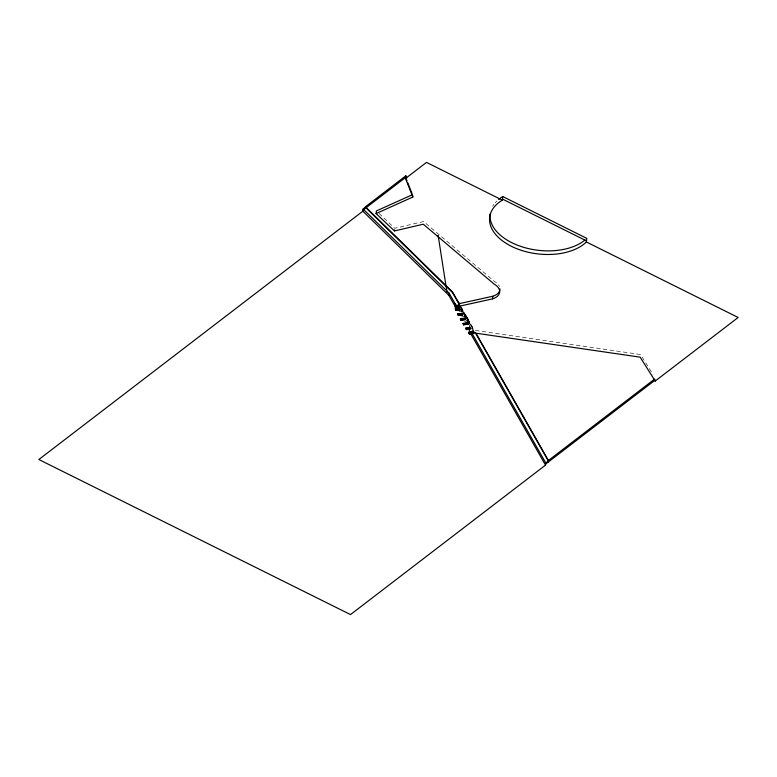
<?xml version="1.0" encoding="UTF-8"?>
<svg xmlns="http://www.w3.org/2000/svg" width="777" height="777" viewBox="0 0 777 777"><rect width="100%" height="100%" fill="white"/><g stroke="black" fill="none" stroke-linecap="round" stroke-linejoin="round"><path stroke-width="0.58" stroke-dasharray="3.88 2.91" d="M467.871 318.628L468.036 320.192L468.065 319.473M466.423 316.317L466.239 317.56L466.307 316.929M467.191 318.308L467.259 318.046M467.152 319.706L467.958 319.59L467.414 317.871L468.036 320.192L466.967 319.959M466.249 317.57L466.831 317.094L466.122 316.87M468.045 319.93L467.404 318.551L467.094 320.58M467.404 320.512L468.036 320.143L466.977 318.22M467.424 320.59L467.871 319.901L466.88 320.231M467.074 317.978L467.667 319.551M468.278 319.891C467.803 318.784 464.967 313.364 464.928 316.783L465.423 315.715M467.181 320.454L467.803 320.483L467.472 319.784M466.19 316.336L465.423 315.724L465.064 316.695M464.432 316.19L465.986 318.988M467.249 319.279L467.773 320.124L467.929 319.405M466.326 316.744L465.132 315.87L466.851 318.764M466.705 317.608C467.511 315.549 464.19 317.045 465.637 315.938M467.268 317.812L467.152 319.726A2.127 1.253 6.7 0 0 468.084 319.6L467.89 319.658M467.773 319.289L466.676 318.327M461.363 311.363L461.344 310.547M461.373 310.955L461.412 310.11M467.21 318.609L467.288 319.396M461.383 311.198L461.431 310.169M458.945 311.713L462.655 311.218M462.111 311.198L463.626 313.908M462.451 310.849L462.092 310.344L462.257 311.033M464.996 315.928C464.335 313.549 465.501 318.201 466.569 318.599M465.141 315.579L465.015 316.53L465.812 316.394M466.608 317.269L466.21 316.725C465.608 315.015 466.928 317.754 465.345 315.948M466.705 317.774C466.938 316.122 464.092 316.424 466.015 316.414M465.889 316.53L465.433 316.025L465.462 316.637M466.919 317.599L466.287 317.191M469.803 324.281L467.336 319.57M467.492 320.668L467.094 320.328M467.822 318.774L467.54 319.376M467.696 320.658L467.851 319.162L467.045 319.201M468.045 320.668L464.413 321.513M461.169 307.158L473.407 329.195L460.46 306.323M465.073 316.414L465.452 316.161M465.947 316.608L466.414 316.171M467.647 320.503L467.744 319.765L467.803 320.561L467.094 320.377M465.297 316.686C464.238 316.093 467.657 315.705 465.102 316.016M461.101 307.168L473.251 329.108L461.548 308.518M467.686 320.435L466.899 320.551M467.443 318.832L467.026 319.085L468.075 319.201M467.016 318.852L467.812 318.735M467.064 319.337L467.9 319.221M467.288 320.007L467.948 320.027M461.723 316.793L465.18 316.317M475.466 330.419L640.442 354.516L653.02 374.407M466.074 315.705L467.997 318.871M379.03 213.413L394.774 228.283L423.582 221.552L494.366 281.361A15.695 9.266 6.7 0 1 499.426 286.383M461.266 308.42L473.115 329.234L471.785 327.37M461.159 308.508L470.172 324.533M460.11 307.245L463.879 313.869M471.95 328.059L473.028 329.953M462.15 310.926L462.49 311.587M467.54 320.386L467.871 321.047M467.375 320.406L469.551 324.31M464.083 315.171L465.161 317.065M467.317 320.843L469.463 324.631M461.179 311.121L461.693 311.898M467.2 317.822L467.501 318.861M492.676 206.235A51.972 30.692 6.7 0 1 493.861 204.429M495.25 202.69A51.972 30.692 6.7 0 1 496.853 201.029"/><path stroke-width="1.17" d="M469.269 330.293L469.823 325.612M471.629 332.721L545.765 462.966L545.512 465.122L350.505 614.588L38.85 459.518L362.869 211.179L363.121 209.023L365.384 207.284L452.447 292.492L459.731 305.293M365.258 208.362L365.443 206.789L405.847 175.816L406.701 178.001M365.443 206.789L452.505 291.997L459.275 303.642L458.954 306.293L492.521 298.892A15.695 9.266 6.7 0 0 494.055 284.013L423.271 224.203L394.463 230.934L376.087 213.588L376.408 210.926L412.043 194.872M394.463 230.934L394.59 229.856M376.087 213.588L412.81 197.037L405.536 178.477L405.847 175.816M412.81 197.037L412.937 195.959M438.043 236.694L438.17 235.606L446.998 292.317M456.138 308.1L448.892 295.386L449.155 293.22L363.121 209.023M452.447 292.492L452.505 291.997M454.953 303.933L455.545 308.79L459.256 308.294L460.042 309.926M456.05 310.45L460.11 309.906L459.343 308.197L455.371 308.731L456.05 310.509L460.11 309.955L459.256 308.294L458.615 302.729M459.955 306.478C453.292 310.781 457.595 299.592 455.953 309.499L459.654 309.003L459.858 307.323M456.05 310.509L455.371 308.731M456.449 306.73L456.536 306.002M456.74 306.857L456.789 305.973M457.488 305.876L457.488 306.75L457.74 305.847M459.586 307.634L458.304 305.38L458.556 304.283M458.741 302.709L458.304 305.38M458.42 306.497L458.449 305.75M458.702 305.711L458.585 306.478M457.799 313.947L458.313 315.452L462.742 314.802L462.101 313.675L457.663 314.326L462.101 313.364L457.799 313.947L458.313 315.452L462.742 314.802L462.101 313.675M459.314 306.342L459.401 305.614M460.363 319.056L464.792 318.405L465.442 319.532L461.004 320.182C457.43 317.152 472.329 318.706 460.499 318.677L460.45 319.085M461.004 320.182L460.499 318.677M462.655 314.831L462.101 313.364M463.189 323.397L463.694 324.912L468.084 323.873L467.492 322.824L463.189 323.397L463.694 324.912M465.879 328.127L466.385 329.642L470.784 328.603L470.182 327.554L465.879 328.127L466.385 329.642M467.443 323.183L463.053 323.786L467.492 323.135L468.133 324.262L467.492 322.824M468.735 332.702L472.746 331.75L473.514 333.508L469.454 334.061L468.667 332.614L472.727 332.061L473.523 333.459L472.746 331.75M469.405 331.109L469.211 332.799L472.911 332.294L473.164 330.176M465.753 328.457L470.182 327.865L470.823 328.992L470.182 327.554M469.454 334.061L468.784 332.284M473.319 333.003L473.504 331.42M586.382 241.968L586.8 238.364L502.758 196.542L502.331 200.145A51.972 30.692 6.7 0 0 511.412 246.309A51.972 30.692 6.7 0 0 586.382 241.968L738.15 317.482L655.215 381.041L640.131 357.167L473.96 332.896L474.087 331.818M492.521 298.892L492.832 296.241A15.695 9.266 6.7 0 0 500.009 288.898M548.232 462.062L548.416 460.489L476.068 333.391M655.215 381.041L655.341 379.963L545.639 464.044M470.143 327.913L465.744 328.516M362.995 210.101L405.662 177.389L406.944 180.672M405.536 178.477L426.495 162.412L502.331 200.145M548.416 460.489L654.574 379.118M545.765 462.966L548.358 460.984L475.417 332.838M459.275 303.642L492.832 296.241M456.284 305.759L458.585 305.448M456.235 306.041L459.022 305.565M456.148 306.798L459.848 306.303M455.74 307.206L459.44 306.701M459.324 308.508L455.254 309.11L459.294 308.605M456.118 310.042L460.091 309.508M460.547 314.704L462.703 314.413M461.052 320.085L465.355 319.502M465.938 324.164L468.084 323.873M469.58 331.73L473.038 331.264L473.96 332.896M468.667 332.673L472.727 332.119M469.531 333.605L473.494 333.061M469.483 333.964L473.455 333.42M502.457 199.067L586.509 240.889M362.869 211.179L448.892 295.386M458.43 304.302L459.712 306.556M464.801 318.094L465.433 319.59L464.753 318.453M449.155 293.22L456.39 305.934M454.982 303.7L456.254 305.992M470.775 333.828L545.512 465.122M407.799 182.857L412.082 193.774M585.042 239.957A51.972 30.692 6.7 0 1 525.427 247.834A51.972 30.692 6.7 0 1 490.073 213.957M498.64 199.446A51.972 30.692 6.7 0 1 502.758 196.542"/></g></svg>
